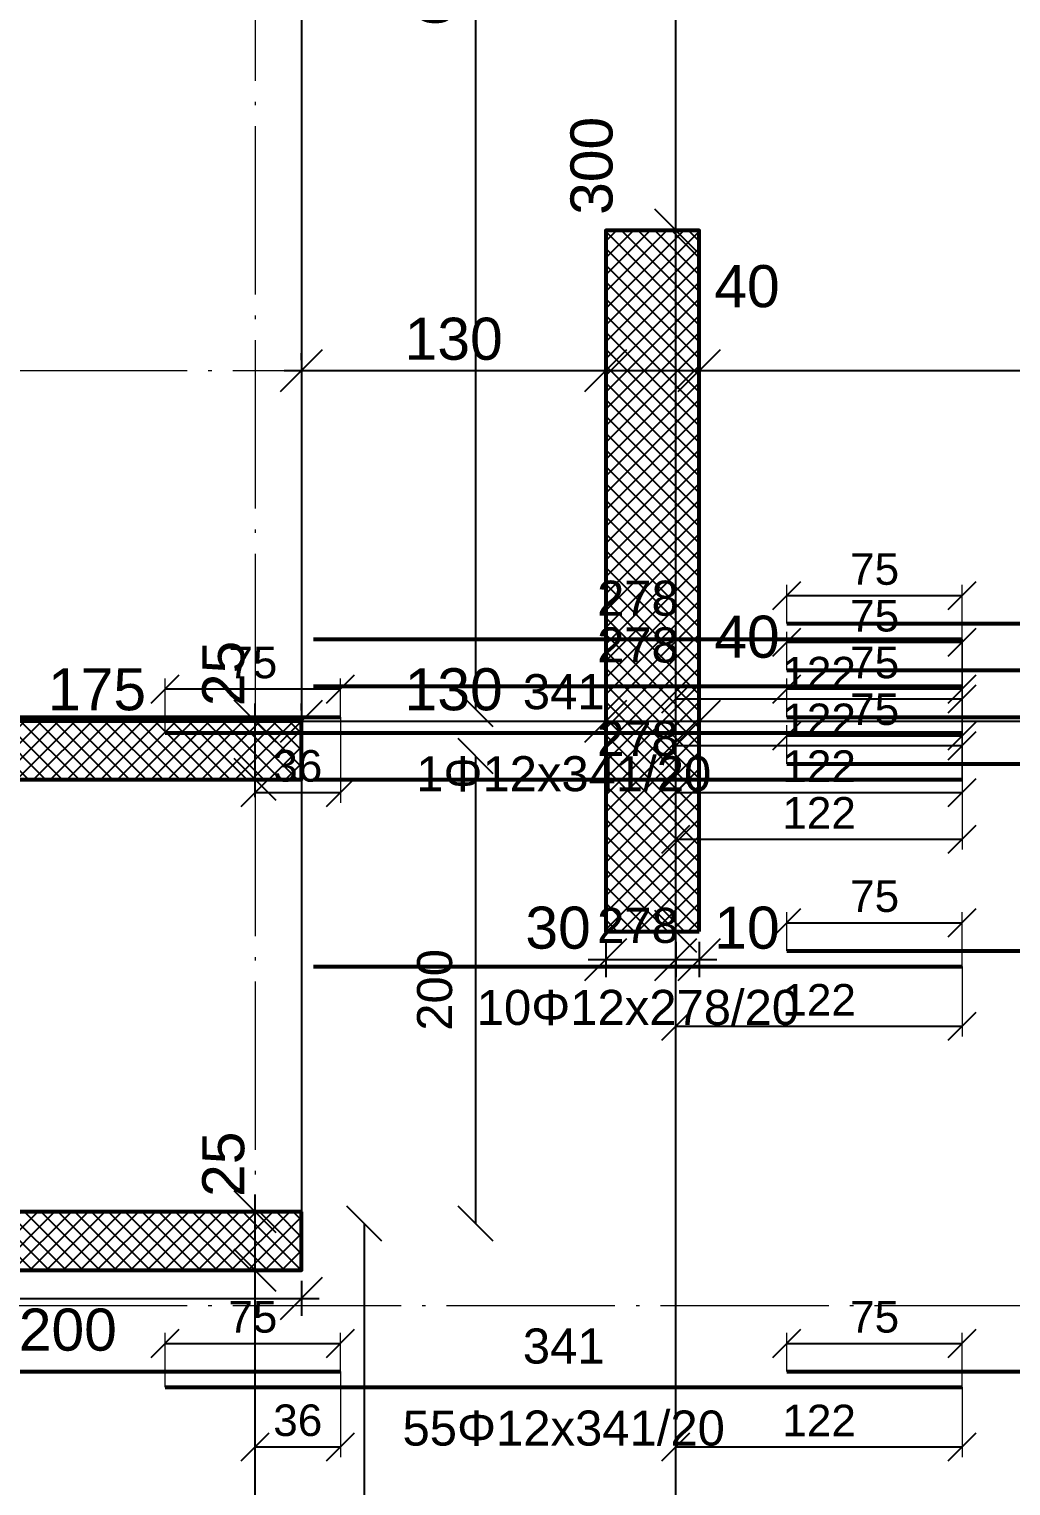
# Model space of a CAD drawing. Header units: millimetres. Extents: x -404 to 6018, y -5139 to 7890.
# Drawn here: x 728 to 1148, y 1003 to 1626 of the extents above; entities that cross this region are included whole.
import ezdxf
from ezdxf.enums import TextEntityAlignment as Align

# ---------------------------------------------------------------- set-up
doc = ezdxf.new("R2010")
doc.units = ezdxf.units.MM
doc.linetypes.add('ZWCAD_ISO04W100', pattern=[30.5, 24, -3, 0.5, -3])
doc.layers.add('AXIS LINES', color=255, linetype='ZWCAD_ISO04W100', lineweight=13)
doc.layers.add('WALL', color=10, linetype='Continuous', lineweight=53)
for name, color, linetype in [('FW_DIM', 7, 'Continuous'), ('FW_WALL_HATCH', 8, 'Continuous'), ('OPENING', 7, 'Continuous'), ('REB_BOT_MESH_X', 5, 'Continuous'), ('REB_BOT_MESH_X_AXDIM', 5, 'Continuous'), ('REB_BOT_MESH_X_LAP', 5, 'Continuous'), ('REB_BOT_MESH_X_RANGE', 5, 'Continuous'), ('REB_BOT_MESH_X_TEXT', 5, 'Continuous')]:
    doc.layers.add(name, color=color, linetype=linetype)
doc.styles.add('REBAR_TXT', font='arial.ttf')
doc.styles.get("Standard").update_dxf_attribs({"font": 'arial.ttf'})
doc.dimstyles.new('FW_DIM', dxfattribs={"dimtxt": 18, "dimasz": 9, "dimexe": 7.5, "dimexo": 4.5, "dimgap": 4.5, "dimtad": 1, "dimdec": 0, "dimtxsty": 'Standard', "dimtsz": 9, "dimcen": 2.5, "dimdle": 7.5, "dimclrd": 256, "dimclre": 256, "dimclrt": 7, "dimazin": 3, "dimtfac": 1, "dimtmove": 2, "dimatfit": 3})
doc.dimstyles.new('REBAR LAP', dxfattribs={"dimtxt": 13.5, "dimasz": 2.5, "dimexe": 4.5, "dimexo": 0, "dimgap": 4.5, "dimtad": 1, "dimdec": 0, "dimtxsty": 'Standard', "dimtsz": 6, "dimcen": 2.5, "dimclrd": 6, "dimclre": 6, "dimclrt": 7, "dimazin": 3, "dimtfac": 1, "dimtmove": 2, "dimatfit": 3, "dimlwd": 25, "dimlwe": 18})
doc.dimstyles.new('REBAR M-200', dxfattribs={"dimtxt": 15, "dimasz": 15, "dimexe": 25, "dimexo": 12.5, "dimgap": 10, "dimtad": 1, "dimdec": 0, "dimtxsty": 'Standard', "dimblk": 'NONE', "dimcen": 50, "dimse1": 1, "dimse2": 1, "dimclrd": 6, "dimclre": 6, "dimclrt": 7, "dimazin": 3, "dimtfac": 1, "dimtmove": 2, "dimatfit": 3, "dimldrblk": 'NONE', "dimlwd": 53})
doc.dimstyles.new('REBAR RANGE', dxfattribs={"dimtxt": 15, "dimasz": 2.5, "dimexe": 0, "dimexo": 0, "dimgap": 10, "dimtad": 1, "dimdec": 0, "dimtxsty": 'Standard', "dimtsz": 7.5, "dimcen": 2.5, "dimse1": 1, "dimse2": 1, "dimclrd": 6, "dimclre": 6, "dimclrt": 7, "dimazin": 3, "dimtfac": 1, "dimtmove": 2, "dimatfit": 3, "dimlwd": 25})

# ---------------------------------------------------------------- blocks, each defined once
blk = doc.blocks.new('*D259')
at = {"color": 6, "lineweight": 53}
blk.add_line((395.5, 1051.75), (861.5, 1051.75), dxfattribs=at)
at = {"layer": 'Defpoints'}
for p in [(395.5, 1051.75), (395.5, 1051.75), (861.5, 1051.75)]:
    blk.add_point(p, dxfattribs=at)
at = {"layer": 'REB_BOT_MESH_X', "color": 7, "insert": (628.5, 1069.25), "char_height": 15, "attachment_point": 5}
blk.add_mtext('466', dxfattribs=at)
blk = doc.blocks.new('_NONE')
blk = doc.blocks.new('*D260')
at = {"color": 6, "lineweight": 53}
blk.add_line((786.5, 1045), (1127.5, 1045), dxfattribs=at)
at = {"layer": 'Defpoints'}
for p in [(786.5, 1045), (786.5, 1045), (1127.5, 1045)]:
    blk.add_point(p, dxfattribs=at)
at = {"layer": 'REB_BOT_MESH_X', "color": 7, "insert": (957, 1062.5), "char_height": 15, "attachment_point": 5}
blk.add_mtext('341', dxfattribs=at)
blk = doc.blocks.new('*D261')
at = {"color": 6, "lineweight": 53}
blk.add_line((1052.5, 1051.75), (1638.5, 1051.75), dxfattribs=at)
at = {"layer": 'Defpoints'}
for p in [(1052.5, 1051.75), (1052.5, 1051.75), (1638.5, 1051.75)]:
    blk.add_point(p, dxfattribs=at)
at = {"layer": 'REB_BOT_MESH_X', "color": 7, "insert": (1345.5, 1069.25), "char_height": 15, "attachment_point": 5}
blk.add_mtext('586', dxfattribs=at)
blk = doc.blocks.new('_Oblique')
at = {"color": 0, "linetype": 'ByBlock', "lineweight": -2}
blk.add_line((-0.5, -0.5), (0.5, 0.5), dxfattribs=at)
blk = doc.blocks.new('*D265')
at = {"color": 6, "lineweight": 18}
for p, q in [((786.5, 1045), (786.5, 1068.25)), ((861.5, 1051.75), (861.5, 1068.25))]:
    blk.add_line(p, q, dxfattribs=at)
at = {"color": 6, "lineweight": 25}
blk.add_line((786.5, 1063.75), (861.5, 1063.75), dxfattribs=at)
at = {"layer": 'Defpoints'}
for p in [(786.5, 1063.75), (861.5, 1051.75), (786.5, 1045)]:
    blk.add_point(p, dxfattribs=at)
at = {"layer": 'REB_BOT_MESH_X_LAP', "color": 6, "xscale": 12, "yscale": 12}
for p in [(786.5, 1063.75), (861.5, 1063.75)]:
    blk.add_blockref('_OBLIQUE', p, dxfattribs=at)
at = {"layer": 'REB_BOT_MESH_X_LAP', "color": 7, "insert": (824, 1075), "char_height": 13.5, "attachment_point": 5}
blk.add_mtext('75', dxfattribs=at)
blk = doc.blocks.new('*D266')
at = {"color": 6, "lineweight": 18}
for p, q in [((825, 1051.75), (825, 1015)), ((861.5, 1051.75), (861.5, 1015))]:
    blk.add_line(p, q, dxfattribs=at)
at = {"color": 6, "lineweight": 25}
blk.add_line((825, 1019.5), (861.5, 1019.5), dxfattribs=at)
at = {"layer": 'Defpoints'}
for p in [(825, 1051.75), (861.5, 1051.75), (825, 1019.5)]:
    blk.add_point(p, dxfattribs=at)
at = {"layer": 'REB_BOT_MESH_X_AXDIM', "color": 6, "xscale": 12, "yscale": 12}
for p in [(825, 1019.5), (861.5, 1019.5)]:
    blk.add_blockref('_OBLIQUE', p, dxfattribs=at)
at = {"layer": 'REB_BOT_MESH_X_AXDIM', "color": 7, "insert": (843.25, 1030.75), "char_height": 13.5, "attachment_point": 5}
blk.add_mtext('36', dxfattribs=at)
blk = doc.blocks.new('*D267')
at = {"color": 6, "lineweight": 18}
for p, q in [((1052.5, 1051.75), (1052.5, 1068.25)), ((1127.5, 1045), (1127.5, 1068.25))]:
    blk.add_line(p, q, dxfattribs=at)
at = {"color": 6, "lineweight": 25}
blk.add_line((1052.5, 1063.75), (1127.5, 1063.75), dxfattribs=at)
at = {"layer": 'Defpoints'}
for p in [(1052.5, 1063.75), (1052.5, 1051.75), (1127.5, 1045)]:
    blk.add_point(p, dxfattribs=at)
at = {"layer": 'REB_BOT_MESH_X_LAP', "color": 6, "xscale": 12, "yscale": 12}
for p in [(1052.5, 1063.75), (1127.5, 1063.75)]:
    blk.add_blockref('_OBLIQUE', p, dxfattribs=at)
at = {"layer": 'REB_BOT_MESH_X_LAP', "color": 7, "insert": (1090, 1075), "char_height": 13.5, "attachment_point": 5}
blk.add_mtext('75', dxfattribs=at)
blk = doc.blocks.new('*D268')
at = {"color": 6, "lineweight": 18}
for p, q in [((1005, 1045), (1005, 1015)), ((1127.5, 1045), (1127.5, 1015))]:
    blk.add_line(p, q, dxfattribs=at)
at = {"color": 6, "lineweight": 25}
blk.add_line((1005, 1019.5), (1127.5, 1019.5), dxfattribs=at)
at = {"layer": 'Defpoints'}
for p in [(1005, 1045), (1127.5, 1045), (1005, 1019.5)]:
    blk.add_point(p, dxfattribs=at)
at = {"layer": 'REB_BOT_MESH_X_AXDIM', "color": 6, "xscale": 12, "yscale": 12}
for p in [(1005, 1019.5), (1127.5, 1019.5)]:
    blk.add_blockref('_OBLIQUE', p, dxfattribs=at)
at = {"layer": 'REB_BOT_MESH_X_AXDIM', "color": 7, "insert": (1066.25, 1030.75), "char_height": 13.5, "attachment_point": 5}
blk.add_mtext('122', dxfattribs=at)
blk = doc.blocks.new('*D366')
at = {"color": 6, "lineweight": 53}
blk.add_line((850, 1225), (1127.5, 1225), dxfattribs=at)
at = {"layer": 'Defpoints'}
for p in [(850, 1225), (850, 1225), (1127.5, 1225)]:
    blk.add_point(p, dxfattribs=at)
at = {"layer": 'REB_BOT_MESH_X', "color": 7, "insert": (988.75, 1242.5), "char_height": 15, "attachment_point": 5}
blk.add_mtext('278', dxfattribs=at)
blk = doc.blocks.new('*D367')
at = {"color": 6, "lineweight": 53}
blk.add_line((1052.5, 1231.75), (1638.5, 1231.75), dxfattribs=at)
at = {"layer": 'Defpoints'}
for p in [(1052.5, 1231.75), (1052.5, 1231.75), (1638.5, 1231.75)]:
    blk.add_point(p, dxfattribs=at)
at = {"layer": 'REB_BOT_MESH_X', "color": 7, "insert": (1345.5, 1249.25), "char_height": 15, "attachment_point": 5}
blk.add_mtext('586', dxfattribs=at)
blk = doc.blocks.new('*D369')
at = {"color": 6, "lineweight": 18}
for p, q in [((1052.5, 1231.75), (1052.5, 1248.25)), ((1127.5, 1225), (1127.5, 1248.25))]:
    blk.add_line(p, q, dxfattribs=at)
at = {"color": 6, "lineweight": 25}
blk.add_line((1052.5, 1243.75), (1127.5, 1243.75), dxfattribs=at)
at = {"layer": 'Defpoints'}
for p in [(1052.5, 1243.75), (1052.5, 1231.75), (1127.5, 1225)]:
    blk.add_point(p, dxfattribs=at)
at = {"layer": 'REB_BOT_MESH_X_LAP', "color": 6, "xscale": 12, "yscale": 12}
for p in [(1052.5, 1243.75), (1127.5, 1243.75)]:
    blk.add_blockref('_OBLIQUE', p, dxfattribs=at)
at = {"layer": 'REB_BOT_MESH_X_LAP', "color": 7, "insert": (1090, 1255), "char_height": 13.5, "attachment_point": 5}
blk.add_mtext('75', dxfattribs=at)
blk = doc.blocks.new('*D370')
at = {"color": 6, "lineweight": 18}
for p, q in [((1005, 1225), (1005, 1195)), ((1127.5, 1225), (1127.5, 1195))]:
    blk.add_line(p, q, dxfattribs=at)
at = {"color": 6, "lineweight": 25}
blk.add_line((1005, 1199.5), (1127.5, 1199.5), dxfattribs=at)
at = {"layer": 'Defpoints'}
for p in [(1005, 1225), (1127.5, 1225), (1005, 1199.5)]:
    blk.add_point(p, dxfattribs=at)
at = {"layer": 'REB_BOT_MESH_X_AXDIM', "color": 6, "xscale": 12, "yscale": 12}
for p in [(1005, 1199.5), (1127.5, 1199.5)]:
    blk.add_blockref('_OBLIQUE', p, dxfattribs=at)
at = {"layer": 'REB_BOT_MESH_X_AXDIM', "color": 7, "insert": (1066.25, 1210.75), "char_height": 13.5, "attachment_point": 5}
blk.add_mtext('122', dxfattribs=at)
blk = doc.blocks.new('*D386')
at = {"color": 6, "lineweight": 53}
blk.add_line((850, 1305), (1127.5, 1305), dxfattribs=at)
at = {"layer": 'Defpoints'}
for p in [(850, 1305), (850, 1305), (1127.5, 1305)]:
    blk.add_point(p, dxfattribs=at)
at = {"layer": 'REB_BOT_MESH_X', "color": 7, "insert": (988.75, 1322.5), "char_height": 15, "attachment_point": 5}
blk.add_mtext('278', dxfattribs=at)
blk = doc.blocks.new('*D387')
at = {"color": 6, "lineweight": 53}
blk.add_line((1052.5, 1311.75), (1638.5, 1311.75), dxfattribs=at)
at = {"layer": 'Defpoints'}
for p in [(1052.5, 1311.75), (1052.5, 1311.75), (1638.5, 1311.75)]:
    blk.add_point(p, dxfattribs=at)
at = {"layer": 'REB_BOT_MESH_X', "color": 7, "insert": (1345.5, 1329.25), "char_height": 15, "attachment_point": 5}
blk.add_mtext('586', dxfattribs=at)
blk = doc.blocks.new('*D389')
at = {"color": 6, "lineweight": 18}
for p, q in [((1052.5, 1311.75), (1052.5, 1328.25)), ((1127.5, 1305), (1127.5, 1328.25))]:
    blk.add_line(p, q, dxfattribs=at)
at = {"color": 6, "lineweight": 25}
blk.add_line((1052.5, 1323.75), (1127.5, 1323.75), dxfattribs=at)
at = {"layer": 'Defpoints'}
for p in [(1052.5, 1323.75), (1052.5, 1311.75), (1127.5, 1305)]:
    blk.add_point(p, dxfattribs=at)
at = {"layer": 'REB_BOT_MESH_X_LAP', "color": 6, "xscale": 12, "yscale": 12}
for p in [(1052.5, 1323.75), (1127.5, 1323.75)]:
    blk.add_blockref('_OBLIQUE', p, dxfattribs=at)
at = {"layer": 'REB_BOT_MESH_X_LAP', "color": 7, "insert": (1090, 1335), "char_height": 13.5, "attachment_point": 5}
blk.add_mtext('75', dxfattribs=at)
blk = doc.blocks.new('*D390')
at = {"color": 6, "lineweight": 18}
for p, q in [((1005, 1305), (1005, 1275)), ((1127.5, 1305), (1127.5, 1275))]:
    blk.add_line(p, q, dxfattribs=at)
at = {"color": 6, "lineweight": 25}
blk.add_line((1005, 1279.5), (1127.5, 1279.5), dxfattribs=at)
at = {"layer": 'Defpoints'}
for p in [(1005, 1305), (1127.5, 1305), (1005, 1279.5)]:
    blk.add_point(p, dxfattribs=at)
at = {"layer": 'REB_BOT_MESH_X_AXDIM', "color": 6, "xscale": 12, "yscale": 12}
for p in [(1005, 1279.5), (1127.5, 1279.5)]:
    blk.add_blockref('_OBLIQUE', p, dxfattribs=at)
at = {"layer": 'REB_BOT_MESH_X_AXDIM', "color": 7, "insert": (1066.25, 1290.75), "char_height": 13.5, "attachment_point": 5}
blk.add_mtext('122', dxfattribs=at)
blk = doc.blocks.new('*D442')
at = {"color": 6, "lineweight": 53}
blk.add_line((395.5, 1331.75), (861.5, 1331.75), dxfattribs=at)
at = {"layer": 'Defpoints'}
for p in [(395.5, 1331.75), (395.5, 1331.75), (861.5, 1331.75)]:
    blk.add_point(p, dxfattribs=at)
at = {"layer": 'REB_BOT_MESH_X', "color": 7, "insert": (628.5, 1349.25), "char_height": 15, "attachment_point": 5}
blk.add_mtext('466', dxfattribs=at)
blk = doc.blocks.new('*D443')
at = {"color": 6, "lineweight": 53}
blk.add_line((786.5, 1325), (1127.5, 1325), dxfattribs=at)
at = {"layer": 'Defpoints'}
for p in [(786.5, 1325), (786.5, 1325), (1127.5, 1325)]:
    blk.add_point(p, dxfattribs=at)
at = {"layer": 'REB_BOT_MESH_X', "color": 7, "insert": (957, 1342.5), "char_height": 15, "attachment_point": 5}
blk.add_mtext('341', dxfattribs=at)
blk = doc.blocks.new('*D444')
at = {"color": 6, "lineweight": 53}
blk.add_line((1052.5, 1331.75), (1638.5, 1331.75), dxfattribs=at)
at = {"layer": 'Defpoints'}
for p in [(1052.5, 1331.75), (1052.5, 1331.75), (1638.5, 1331.75)]:
    blk.add_point(p, dxfattribs=at)
at = {"layer": 'REB_BOT_MESH_X', "color": 7, "insert": (1345.5, 1349.25), "char_height": 15, "attachment_point": 5}
blk.add_mtext('586', dxfattribs=at)
blk = doc.blocks.new('*D448')
at = {"color": 6, "lineweight": 18}
for p, q in [((786.5, 1325), (786.5, 1348.25)), ((861.5, 1331.75), (861.5, 1348.25))]:
    blk.add_line(p, q, dxfattribs=at)
at = {"color": 6, "lineweight": 25}
blk.add_line((786.5, 1343.75), (861.5, 1343.75), dxfattribs=at)
at = {"layer": 'Defpoints'}
for p in [(786.5, 1343.75), (861.5, 1331.75), (786.5, 1325)]:
    blk.add_point(p, dxfattribs=at)
at = {"layer": 'REB_BOT_MESH_X_LAP', "color": 6, "xscale": 12, "yscale": 12}
for p in [(786.5, 1343.75), (861.5, 1343.75)]:
    blk.add_blockref('_OBLIQUE', p, dxfattribs=at)
at = {"layer": 'REB_BOT_MESH_X_LAP', "color": 7, "insert": (824, 1355), "char_height": 13.5, "attachment_point": 5}
blk.add_mtext('75', dxfattribs=at)
blk = doc.blocks.new('*D449')
at = {"color": 6, "lineweight": 18}
for p, q in [((825, 1331.75), (825, 1295)), ((861.5, 1331.75), (861.5, 1295))]:
    blk.add_line(p, q, dxfattribs=at)
at = {"color": 6, "lineweight": 25}
blk.add_line((825, 1299.5), (861.5, 1299.5), dxfattribs=at)
at = {"layer": 'Defpoints'}
for p in [(825, 1331.75), (861.5, 1331.75), (825, 1299.5)]:
    blk.add_point(p, dxfattribs=at)
at = {"layer": 'REB_BOT_MESH_X_AXDIM', "color": 6, "xscale": 12, "yscale": 12}
for p in [(825, 1299.5), (861.5, 1299.5)]:
    blk.add_blockref('_OBLIQUE', p, dxfattribs=at)
at = {"layer": 'REB_BOT_MESH_X_AXDIM', "color": 7, "insert": (843.25, 1310.75), "char_height": 13.5, "attachment_point": 5}
blk.add_mtext('36', dxfattribs=at)
blk = doc.blocks.new('*D450')
at = {"color": 6, "lineweight": 18}
for p, q in [((1052.5, 1331.75), (1052.5, 1348.25)), ((1127.5, 1325), (1127.5, 1348.25))]:
    blk.add_line(p, q, dxfattribs=at)
at = {"color": 6, "lineweight": 25}
blk.add_line((1052.5, 1343.75), (1127.5, 1343.75), dxfattribs=at)
at = {"layer": 'Defpoints'}
for p in [(1052.5, 1343.75), (1052.5, 1331.75), (1127.5, 1325)]:
    blk.add_point(p, dxfattribs=at)
at = {"layer": 'REB_BOT_MESH_X_LAP', "color": 6, "xscale": 12, "yscale": 12}
for p in [(1052.5, 1343.75), (1127.5, 1343.75)]:
    blk.add_blockref('_OBLIQUE', p, dxfattribs=at)
at = {"layer": 'REB_BOT_MESH_X_LAP', "color": 7, "insert": (1090, 1355), "char_height": 13.5, "attachment_point": 5}
blk.add_mtext('75', dxfattribs=at)
blk = doc.blocks.new('*D451')
at = {"color": 6, "lineweight": 18}
for p, q in [((1005, 1325), (1005, 1295)), ((1127.5, 1325), (1127.5, 1295))]:
    blk.add_line(p, q, dxfattribs=at)
at = {"color": 6, "lineweight": 25}
blk.add_line((1005, 1299.5), (1127.5, 1299.5), dxfattribs=at)
at = {"layer": 'Defpoints'}
for p in [(1005, 1325), (1127.5, 1325), (1005, 1299.5)]:
    blk.add_point(p, dxfattribs=at)
at = {"layer": 'REB_BOT_MESH_X_AXDIM', "color": 6, "xscale": 12, "yscale": 12}
for p in [(1005, 1299.5), (1127.5, 1299.5)]:
    blk.add_blockref('_OBLIQUE', p, dxfattribs=at)
at = {"layer": 'REB_BOT_MESH_X_AXDIM', "color": 7, "insert": (1066.25, 1310.75), "char_height": 13.5, "attachment_point": 5}
blk.add_mtext('122', dxfattribs=at)
blk = doc.blocks.new('*D454')
at = {"color": 6, "lineweight": 53}
blk.add_line((850, 1345), (1127.5, 1345), dxfattribs=at)
at = {"layer": 'Defpoints'}
for p in [(850, 1345), (850, 1345), (1127.5, 1345)]:
    blk.add_point(p, dxfattribs=at)
at = {"layer": 'REB_BOT_MESH_X', "color": 7, "insert": (988.75, 1362.5), "char_height": 15, "attachment_point": 5}
blk.add_mtext('278', dxfattribs=at)
blk = doc.blocks.new('*D455')
at = {"color": 6, "lineweight": 53}
blk.add_line((1052.5, 1351.75), (1638.5, 1351.75), dxfattribs=at)
at = {"layer": 'Defpoints'}
for p in [(1052.5, 1351.75), (1052.5, 1351.75), (1638.5, 1351.75)]:
    blk.add_point(p, dxfattribs=at)
at = {"layer": 'REB_BOT_MESH_X', "color": 7, "insert": (1345.5, 1369.25), "char_height": 15, "attachment_point": 5}
blk.add_mtext('586', dxfattribs=at)
blk = doc.blocks.new('*D457')
at = {"color": 6, "lineweight": 18}
for p, q in [((1052.5, 1351.75), (1052.5, 1368.25)), ((1127.5, 1345), (1127.5, 1368.25))]:
    blk.add_line(p, q, dxfattribs=at)
at = {"color": 6, "lineweight": 25}
blk.add_line((1052.5, 1363.75), (1127.5, 1363.75), dxfattribs=at)
at = {"layer": 'Defpoints'}
for p in [(1052.5, 1363.75), (1052.5, 1351.75), (1127.5, 1345)]:
    blk.add_point(p, dxfattribs=at)
at = {"layer": 'REB_BOT_MESH_X_LAP', "color": 6, "xscale": 12, "yscale": 12}
for p in [(1052.5, 1363.75), (1127.5, 1363.75)]:
    blk.add_blockref('_OBLIQUE', p, dxfattribs=at)
at = {"layer": 'REB_BOT_MESH_X_LAP', "color": 7, "insert": (1090, 1375), "char_height": 13.5, "attachment_point": 5}
blk.add_mtext('75', dxfattribs=at)
blk = doc.blocks.new('*D458')
at = {"color": 6, "lineweight": 18}
for p, q in [((1005, 1345), (1005, 1315)), ((1127.5, 1345), (1127.5, 1315))]:
    blk.add_line(p, q, dxfattribs=at)
at = {"color": 6, "lineweight": 25}
blk.add_line((1005, 1319.5), (1127.5, 1319.5), dxfattribs=at)
at = {"layer": 'Defpoints'}
for p in [(1005, 1345), (1127.5, 1345), (1005, 1319.5)]:
    blk.add_point(p, dxfattribs=at)
at = {"layer": 'REB_BOT_MESH_X_AXDIM', "color": 6, "xscale": 12, "yscale": 12}
for p in [(1005, 1319.5), (1127.5, 1319.5)]:
    blk.add_blockref('_OBLIQUE', p, dxfattribs=at)
at = {"layer": 'REB_BOT_MESH_X_AXDIM', "color": 7, "insert": (1066.25, 1330.75), "char_height": 13.5, "attachment_point": 5}
blk.add_mtext('122', dxfattribs=at)
blk = doc.blocks.new('*D461')
at = {"color": 6, "lineweight": 53}
blk.add_line((850, 1365), (1127.5, 1365), dxfattribs=at)
at = {"layer": 'Defpoints'}
for p in [(850, 1365), (850, 1365), (1127.5, 1365)]:
    blk.add_point(p, dxfattribs=at)
at = {"layer": 'REB_BOT_MESH_X', "color": 7, "insert": (988.75, 1382.5), "char_height": 15, "attachment_point": 5}
blk.add_mtext('278', dxfattribs=at)
blk = doc.blocks.new('*D462')
at = {"color": 6, "lineweight": 53}
blk.add_line((1052.5, 1371.75), (1605, 1371.75), dxfattribs=at)
at = {"layer": 'Defpoints'}
for p in [(1052.5, 1371.75), (1052.5, 1371.75), (1605, 1371.75)]:
    blk.add_point(p, dxfattribs=at)
at = {"layer": 'REB_BOT_MESH_X', "color": 7, "insert": (1328.75, 1389.25), "char_height": 15, "attachment_point": 5}
blk.add_mtext('552', dxfattribs=at)
blk = doc.blocks.new('*D463')
at = {"color": 6, "lineweight": 18}
for p, q in [((1052.5, 1371.75), (1052.5, 1388.25)), ((1127.5, 1365), (1127.5, 1388.25))]:
    blk.add_line(p, q, dxfattribs=at)
at = {"color": 6, "lineweight": 25}
blk.add_line((1052.5, 1383.75), (1127.5, 1383.75), dxfattribs=at)
at = {"layer": 'Defpoints'}
for p in [(1052.5, 1383.75), (1052.5, 1371.75), (1127.5, 1365)]:
    blk.add_point(p, dxfattribs=at)
at = {"layer": 'REB_BOT_MESH_X_LAP', "color": 6, "xscale": 12, "yscale": 12}
for p in [(1052.5, 1383.75), (1127.5, 1383.75)]:
    blk.add_blockref('_OBLIQUE', p, dxfattribs=at)
at = {"layer": 'REB_BOT_MESH_X_LAP', "color": 7, "insert": (1090, 1395), "char_height": 13.5, "attachment_point": 5}
blk.add_mtext('75', dxfattribs=at)
blk = doc.blocks.new('*D464')
at = {"color": 6, "lineweight": 18}
for p, q in [((1005, 1365), (1005, 1335)), ((1127.5, 1365), (1127.5, 1335))]:
    blk.add_line(p, q, dxfattribs=at)
at = {"color": 6, "lineweight": 25}
blk.add_line((1005, 1339.5), (1127.5, 1339.5), dxfattribs=at)
at = {"layer": 'Defpoints'}
for p in [(1005, 1365), (1127.5, 1365), (1005, 1339.5)]:
    blk.add_point(p, dxfattribs=at)
at = {"layer": 'REB_BOT_MESH_X_AXDIM', "color": 6, "xscale": 12, "yscale": 12}
for p in [(1005, 1339.5), (1127.5, 1339.5)]:
    blk.add_blockref('_OBLIQUE', p, dxfattribs=at)
at = {"layer": 'REB_BOT_MESH_X_AXDIM', "color": 7, "insert": (1066.25, 1350.75), "char_height": 13.5, "attachment_point": 5}
blk.add_mtext('122', dxfattribs=at)
blk = doc.blocks.new('*D467')
at = {"color": 6, "lineweight": 25}
blk.add_line((871.75, 15), (871.75, 1115), dxfattribs=at)
at = {"layer": 'Defpoints'}
for p in [(871.75, 1115), (871.75, 15), (871.75, 15)]:
    blk.add_point(p, dxfattribs=at)
at = {"layer": 'REB_BOT_MESH_X_RANGE', "color": 6, "xscale": 15, "yscale": 15, "rotation": 90}
for p in [(871.75, 1115), (871.75, 15)]:
    blk.add_blockref('_OBLIQUE', p, dxfattribs=at)
at = {"layer": 'REB_BOT_MESH_X_RANGE', "color": 7, "insert": (854.25, 565), "char_height": 15, "attachment_point": 5, "rotation": 90}
blk.add_mtext('1100', dxfattribs=at)
blk = doc.blocks.new('*D473')
at = {"color": 6, "lineweight": 25}
blk.add_line((919.375, 1335), (919.375, 1955), dxfattribs=at)
at = {"layer": 'Defpoints'}
for p in [(919.375, 1955), (919.375, 1335), (919.375, 1335)]:
    blk.add_point(p, dxfattribs=at)
at = {"layer": 'REB_BOT_MESH_X_RANGE', "color": 6, "xscale": 15, "yscale": 15, "rotation": 90}
for p in [(919.375, 1955), (919.375, 1335)]:
    blk.add_blockref('_OBLIQUE', p, dxfattribs=at)
at = {"layer": 'REB_BOT_MESH_X_RANGE', "color": 7, "insert": (901.875, 1645), "char_height": 15, "attachment_point": 5, "rotation": 90}
blk.add_mtext('620', dxfattribs=at)
blk = doc.blocks.new('*D483')
at = {"color": 6, "lineweight": 25}
blk.add_line((919.375, 1115), (919.375, 1315), dxfattribs=at)
at = {"layer": 'Defpoints'}
for p in [(919.375, 1315), (919.375, 1115), (919.375, 1115)]:
    blk.add_point(p, dxfattribs=at)
at = {"layer": 'REB_BOT_MESH_X_RANGE', "color": 6, "xscale": 15, "yscale": 15, "rotation": 90}
for p in [(919.375, 1315), (919.375, 1115)]:
    blk.add_blockref('_OBLIQUE', p, dxfattribs=at)
at = {"layer": 'REB_BOT_MESH_X_RANGE', "color": 7, "insert": (901.875, 1215), "char_height": 15, "attachment_point": 5, "rotation": 90}
blk.add_mtext('200', dxfattribs=at)
blk = doc.blocks.new('*D506')
for p, q in [((644.90001, 1090.5), (644.90001, 1075.5)), ((844.90001, 1090.5), (844.90001, 1075.5)), ((637.40001, 1083), (852.40001, 1083))]:
    blk.add_line(p, q)
at = {"layer": 'Defpoints'}
for p in [(644.90001, 1095), (844.90001, 1095), (644.90001, 1083)]:
    blk.add_point(p, dxfattribs=at)
at = {"layer": 'FW_DIM', "xscale": 18, "yscale": 18}
for p in [(644.90001, 1083), (844.90001, 1083)]:
    blk.add_blockref('_OBLIQUE', p, dxfattribs=at)
at = {"layer": 'FW_DIM', "color": 7, "insert": (744.90001, 1069.5), "char_height": 18, "attachment_point": 5}
blk.add_mtext('200', dxfattribs=at)
blk = doc.blocks.new('*D527')
for p, q in [((975, 1235.5), (975, 1220.5)), ((1005, 1235.5), (1005, 1220.5)), ((967.5, 1228), (1012.5, 1228))]:
    blk.add_line(p, q)
at = {"layer": 'Defpoints'}
for p in [(975, 1240), (1005, 1240), (975, 1228)]:
    blk.add_point(p, dxfattribs=at)
at = {"layer": 'FW_DIM', "xscale": 18, "yscale": 18}
for p in [(975, 1228), (1005, 1228)]:
    blk.add_blockref('_OBLIQUE', p, dxfattribs=at)
at = {"layer": 'FW_DIM', "color": 7, "insert": (954.6, 1241.5), "char_height": 18, "attachment_point": 5}
blk.add_mtext('30', dxfattribs=at)
blk = doc.blocks.new('*D528')
for p, q in [((1005, 1235.5), (1005, 1220.5)), ((1015, 1235.5), (1015, 1220.5)), ((997.5, 1228), (1022.5, 1228))]:
    blk.add_line(p, q)
at = {"layer": 'Defpoints'}
for p in [(1005, 1240), (1015, 1240), (1005, 1228)]:
    blk.add_point(p, dxfattribs=at)
at = {"layer": 'FW_DIM', "xscale": 18, "yscale": 18}
for p in [(1005, 1228), (1015, 1228)]:
    blk.add_blockref('_OBLIQUE', p, dxfattribs=at)
at = {"layer": 'FW_DIM', "color": 7, "insert": (1035.4, 1241.5), "char_height": 18, "attachment_point": 5}
blk.add_mtext('10', dxfattribs=at)
blk = doc.blocks.new('*D592')
for p, q in [((669.90001, 1334.5), (669.90001, 1337.5)), ((844.90001, 1334.5), (844.90001, 1337.5)), ((662.40001, 1330), (852.40001, 1330))]:
    blk.add_line(p, q)
at = {"layer": 'Defpoints'}
for p in [(669.90001, 1330), (669.90001, 1330), (844.90001, 1330)]:
    blk.add_point(p, dxfattribs=at)
at = {"layer": 'FW_DIM', "xscale": 18, "yscale": 18}
for p in [(669.90001, 1330), (844.90001, 1330)]:
    blk.add_blockref('_OBLIQUE', p, dxfattribs=at)
at = {"layer": 'FW_DIM', "color": 7, "insert": (757.40001, 1343.5), "char_height": 18, "attachment_point": 5}
blk.add_mtext('175', dxfattribs=at)
blk = doc.blocks.new('*D593')
for p, q in [((844.90001, 1334.5), (844.90001, 1337.5)), ((975, 1334.5), (975, 1337.5)), ((837.40001, 1330), (982.5, 1330))]:
    blk.add_line(p, q)
at = {"layer": 'Defpoints'}
for p in [(844.90001, 1330), (844.90001, 1330), (975, 1330)]:
    blk.add_point(p, dxfattribs=at)
at = {"layer": 'FW_DIM', "xscale": 18, "yscale": 18}
for p in [(844.90001, 1330), (975, 1330)]:
    blk.add_blockref('_OBLIQUE', p, dxfattribs=at)
at = {"layer": 'FW_DIM', "color": 7, "insert": (909.950005, 1343.5), "char_height": 18, "attachment_point": 5}
blk.add_mtext('130', dxfattribs=at)
blk = doc.blocks.new('*D594')
for p, q in [((975, 1334.5), (975, 1337.5)), ((1015, 1334.5), (1015, 1337.5)), ((967.5, 1330), (1022.5, 1330))]:
    blk.add_line(p, q)
at = {"layer": 'Defpoints'}
for p in [(975, 1330), (975, 1330), (1015, 1330)]:
    blk.add_point(p, dxfattribs=at)
at = {"layer": 'FW_DIM', "xscale": 18, "yscale": 18}
for p in [(975, 1330), (1015, 1330)]:
    blk.add_blockref('_OBLIQUE', p, dxfattribs=at)
at = {"layer": 'FW_DIM', "color": 7, "insert": (1035.4, 1366), "char_height": 18, "attachment_point": 5}
blk.add_mtext('40', dxfattribs=at)
blk = doc.blocks.new('*D595')
for p, q in [((1015, 1334.5), (1015, 1337.5)), ((1430, 1334.5), (1430, 1337.5)), ((1007.5, 1330), (1437.5, 1330))]:
    blk.add_line(p, q)
at = {"layer": 'Defpoints'}
for p in [(1015, 1330), (1015, 1330), (1430, 1330)]:
    blk.add_point(p, dxfattribs=at)
at = {"layer": 'FW_DIM', "xscale": 18, "yscale": 18}
for p in [(1015, 1330), (1430, 1330)]:
    blk.add_blockref('_OBLIQUE', p, dxfattribs=at)
at = {"layer": 'FW_DIM', "color": 7, "insert": (1222.5, 1343.5), "char_height": 18, "attachment_point": 5}
blk.add_mtext('415', dxfattribs=at)
blk = doc.blocks.new('*D601')
for p, q in [((844.90001, 1484.5), (844.90001, 1487.5)), ((975, 1484.5), (975, 1487.5)), ((837.40001, 1480), (982.5, 1480))]:
    blk.add_line(p, q)
at = {"layer": 'Defpoints'}
for p in [(844.90001, 1480), (844.90001, 1480), (975, 1480)]:
    blk.add_point(p, dxfattribs=at)
at = {"layer": 'FW_DIM', "xscale": 18, "yscale": 18}
for p in [(844.90001, 1480), (975, 1480)]:
    blk.add_blockref('_OBLIQUE', p, dxfattribs=at)
at = {"layer": 'FW_DIM', "color": 7, "insert": (909.950005, 1493.5), "char_height": 18, "attachment_point": 5}
blk.add_mtext('130', dxfattribs=at)
blk = doc.blocks.new('*D602')
for p, q in [((975, 1484.5), (975, 1487.5)), ((1015, 1484.5), (1015, 1487.5)), ((967.5, 1480), (1022.5, 1480))]:
    blk.add_line(p, q)
at = {"layer": 'Defpoints'}
for p in [(975, 1480), (975, 1480), (1015, 1480)]:
    blk.add_point(p, dxfattribs=at)
at = {"layer": 'FW_DIM', "xscale": 18, "yscale": 18}
for p in [(975, 1480), (1015, 1480)]:
    blk.add_blockref('_OBLIQUE', p, dxfattribs=at)
at = {"layer": 'FW_DIM', "color": 7, "insert": (1035.4, 1516), "char_height": 18, "attachment_point": 5}
blk.add_mtext('40', dxfattribs=at)
blk = doc.blocks.new('*D603')
for p, q in [((1015, 1484.5), (1015, 1487.5)), ((1779.98, 1484.5), (1779.98, 1487.5)), ((1007.5, 1480), (1787.48, 1480))]:
    blk.add_line(p, q)
at = {"layer": 'Defpoints'}
for p in [(1015, 1480), (1015, 1480), (1779.98, 1480)]:
    blk.add_point(p, dxfattribs=at)
at = {"layer": 'FW_DIM', "xscale": 18, "yscale": 18}
for p in [(1015, 1480), (1779.98, 1480)]:
    blk.add_blockref('_OBLIQUE', p, dxfattribs=at)
at = {"layer": 'FW_DIM', "color": 7, "insert": (1397.49, 1493.5), "char_height": 18, "attachment_point": 5}
blk.add_mtext('765', dxfattribs=at)
blk = doc.blocks.new('*D642')
for p, q in [((825, 497.5), (825, 1102.5)), ((820.5, 1095), (817.5, 1095)), ((820.5, 505), (817.5, 505))]:
    blk.add_line(p, q)
at = {"layer": 'Defpoints'}
for p in [(825, 1095), (825, 505), (825, 505)]:
    blk.add_point(p, dxfattribs=at)
at = {"layer": 'FW_DIM', "xscale": 18, "yscale": 18, "rotation": 90}
for p in [(825, 1095), (825, 505)]:
    blk.add_blockref('_OBLIQUE', p, dxfattribs=at)
at = {"layer": 'FW_DIM', "color": 7, "insert": (811.5, 800), "char_height": 18, "attachment_point": 5, "rotation": 90}
blk.add_mtext('590', dxfattribs=at)
blk = doc.blocks.new('*D643')
for p, q in [((825, 1087.5), (825, 1127.5)), ((820.5, 1120), (817.5, 1120)), ((820.5, 1095), (817.5, 1095))]:
    blk.add_line(p, q)
at = {"layer": 'Defpoints'}
for p in [(825, 1120), (825, 1095), (825, 1095)]:
    blk.add_point(p, dxfattribs=at)
at = {"layer": 'FW_DIM', "xscale": 18, "yscale": 18, "rotation": 90}
for p in [(825, 1120), (825, 1095)]:
    blk.add_blockref('_OBLIQUE', p, dxfattribs=at)
at = {"layer": 'FW_DIM', "color": 7, "insert": (811.5, 1140.4), "char_height": 18, "attachment_point": 5, "rotation": 90}
blk.add_mtext('25', dxfattribs=at)
blk = doc.blocks.new('*D644')
for p, q in [((825, 1297.5), (825, 1337.5)), ((820.5, 1330), (817.5, 1330)), ((820.5, 1305), (817.5, 1305))]:
    blk.add_line(p, q)
at = {"layer": 'Defpoints'}
for p in [(825, 1330), (825, 1305), (825, 1305)]:
    blk.add_point(p, dxfattribs=at)
at = {"layer": 'FW_DIM', "xscale": 18, "yscale": 18, "rotation": 90}
for p in [(825, 1330), (825, 1305)]:
    blk.add_blockref('_OBLIQUE', p, dxfattribs=at)
at = {"layer": 'FW_DIM', "color": 7, "insert": (811.5, 1350.4), "char_height": 18, "attachment_point": 5, "rotation": 90}
blk.add_mtext('25', dxfattribs=at)
blk = doc.blocks.new('*D649')
for p, q in [((1005, 672.5), (1005, 1247.5)), ((1000.5, 1240), (997.5, 1240)), ((1000.5, 680), (997.5, 680))]:
    blk.add_line(p, q)
at = {"layer": 'Defpoints'}
for p in [(1005, 1240), (1005, 680), (1005, 680)]:
    blk.add_point(p, dxfattribs=at)
at = {"layer": 'FW_DIM', "xscale": 18, "yscale": 18, "rotation": 90}
for p in [(1005, 1240), (1005, 680)]:
    blk.add_blockref('_OBLIQUE', p, dxfattribs=at)
at = {"layer": 'FW_DIM', "color": 7, "insert": (991.5, 960), "char_height": 18, "attachment_point": 5, "rotation": 90}
blk.add_mtext('560', dxfattribs=at)
blk = doc.blocks.new('*D650')
for p, q in [((1005, 1232.5), (1005, 1547.5)), ((1000.5, 1540), (997.5, 1540)), ((1000.5, 1240), (997.5, 1240))]:
    blk.add_line(p, q)
at = {"layer": 'Defpoints'}
for p in [(1005, 1540), (1005, 1240), (1005, 1240)]:
    blk.add_point(p, dxfattribs=at)
at = {"layer": 'FW_DIM', "xscale": 18, "yscale": 18, "rotation": 90}
for p in [(1005, 1540), (1005, 1240)]:
    blk.add_blockref('_OBLIQUE', p, dxfattribs=at)
at = {"layer": 'FW_DIM', "color": 7, "insert": (969, 1567.6), "char_height": 18, "attachment_point": 5, "rotation": 90}
blk.add_mtext('300', dxfattribs=at)
blk = doc.blocks.new('*D651')
for p, q in [((1005, 1532.5), (1005, 1927.5)), ((1000.5, 1920), (997.5, 1920)), ((1000.5, 1540), (997.5, 1540))]:
    blk.add_line(p, q)
at = {"layer": 'Defpoints'}
for p in [(1005, 1920), (1005, 1540), (1005, 1540)]:
    blk.add_point(p, dxfattribs=at)
at = {"layer": 'FW_DIM', "xscale": 18, "yscale": 18, "rotation": 90}
for p in [(1005, 1920), (1005, 1540)]:
    blk.add_blockref('_OBLIQUE', p, dxfattribs=at)
at = {"layer": 'FW_DIM', "color": 7, "insert": (991.5, 1730), "char_height": 18, "attachment_point": 5, "rotation": 90}
blk.add_mtext('380', dxfattribs=at)

msp = doc.modelspace()

# ---------------------------------------------------------------- hatches: boundary and pattern name
at = {"layer": 'FW_WALL_HATCH'}
h = msp.add_hatch(dxfattribs=at)
h.set_pattern_fill('ANSI37', scale=1.6)
h.paths.add_polyline_path([(844.9, 1095), (669.9, 1095), (644.9, 1095), (644.9, 1560), (669.9, 1560), (669.9, 1330), (844.9, 1330), (844.9, 1305), (669.9, 1305), (669.9, 1120), (844.9, 1120), (844.9, 1095)])
h = msp.add_hatch(dxfattribs=at)
h.set_pattern_fill('ANSI37', scale=1.6)
h.paths.add_polyline_path([(1015, 1240), (975, 1240), (975, 1540), (1015, 1540), (1015, 1240)])

# ---------------------------------------------------------------- linework, layer by layer
at = {"layer": 'AXIS LINES', "color": 0, "ltscale": 3}
for points in [[(825, 3140.04), (825, -400.07)], [(1005, 3140.04), (1005, -400.07)], [(-282.57, 1480), (2132.41, 1480)], [(-337.57, 1330), (2077.41, 1330)], [(-282.57, 1080), (2132.41, 1080)]]:
    msp.add_lwpolyline(points, dxfattribs=at)
at = {"layer": 'OPENING'}
for points in [[(844.9, 1330), (669.9, 1330), (669.9, 1950), (844.9, 1950)], [(844.9, 1120), (669.9, 1120), (669.9, 1305), (844.9, 1305)]]:
    msp.add_lwpolyline(points, close=True, dxfattribs=at)
at = {"layer": 'WALL', "ltscale": 0.08}
msp.add_lwpolyline([(1015, 1240), (1015, 1540), (975, 1540), (975, 1240), (1015, 1240)], dxfattribs=at)
for points in [[(844.9, 1330), (669.9, 1330), (669.9, 1305), (844.9, 1305)], [(844.9, 1120), (669.9, 1120), (669.9, 1095), (844.9, 1095)]]:
    msp.add_lwpolyline(points, close=True, dxfattribs=at)

# ---------------------------------------------------------------- texts
at = {"layer": 'REB_BOT_MESH_X_TEXT', "color": 7, "style": 'REBAR_TXT'}
for s, p in [('1Φ12x341/20', (957, 1315)), ('10Φ12x278/20', (988.75, 1215)), ('55Φ12x341/20', (957, 1035))]:
    msp.add_text(s, height=15, dxfattribs=at).set_placement(p, align=Align.TOP_CENTER)

# ---------------------------------------------------------------- dimensions: what is measured, and where the dimension line sits
at = {"layer": 'FW_DIM'}
for base, p1, p2, text, picture, middle in [((1005, 1540), (1005, 1540), (1005, 1920), '380', '*D651', (991.5, 1730)), ((1005, 1240), (1005, 1240), (1005, 1540), '300', '*D650', (969, 1567.6)), ((825, 1305), (825, 1305), (825, 1330), '25', '*D644', (811.5, 1350.4)), ((1005, 680), (1005, 680), (1005, 1240), '560', '*D649', (991.5, 960)), ((825, 1095), (825, 1095), (825, 1120), '25', '*D643', (811.5, 1140.4)), ((825, 505), (825, 505), (825, 1095), '590', '*D642', (811.5, 800))]:
    dim = msp.add_linear_dim(base=base, p1=p1, p2=p2, angle=90, text=text, dimstyle='FW_DIM', override={"dimtmove": 2}, dxfattribs=at)
    dim.commit()
    dim.dimension.update_dxf_attribs({"geometry": picture, "text_midpoint": middle, "dimtype": 160})
for base, p1, p2, text, picture, middle in [((975, 1480), (975, 1480), (1015, 1480), '40', '*D602', (1035.4, 1516)), ((844.9, 1480), (844.9, 1480), (975, 1480), '130', '*D601', (909.95, 1493.5)), ((1015, 1480), (1015, 1480), (1779.98, 1480), '765', '*D603', (1397.49, 1493.5)), ((975, 1330), (975, 1330), (1015, 1330), '40', '*D594', (1035.4, 1366)), ((669.9, 1330), (669.9, 1330), (844.9, 1330), '175', '*D592', (757.4, 1343.5)), ((844.9, 1330), (844.9, 1330), (975, 1330), '130', '*D593', (909.95, 1343.5)), ((1015, 1330), (1015, 1330), (1430, 1330), '415', '*D595', (1222.5, 1343.5)), ((975, 1228), (975, 1240), (1005, 1240), '30', '*D527', (954.6, 1241.5)), ((1005, 1228), (1005, 1240), (1015, 1240), '10', '*D528', (1035.4, 1241.5)), ((644.9, 1083), (644.9, 1095), (844.9, 1095), '200', '*D506', (744.9, 1069.5))]:
    dim = msp.add_linear_dim(base=base, p1=p1, p2=p2, text=text, dimstyle='FW_DIM', override={"dimtmove": 2}, dxfattribs=at)
    dim.commit()
    dim.dimension.update_dxf_attribs({"geometry": picture, "text_midpoint": middle, "dimtype": 160})
at = {"layer": 'REB_BOT_MESH_X'}
for base, p1, p2, picture, middle in [((1052.5, 1371.75), (1052.5, 1371.75), (1605, 1371.75), '*D462', (1328.75, 1389.25)), ((850, 1365), (850, 1365), (1127.5, 1365), '*D461', (988.75, 1382.5)), ((1052.5, 1351.75), (1052.5, 1351.75), (1638.5, 1351.75), '*D455', (1345.5, 1369.25)), ((850, 1345), (850, 1345), (1127.5, 1345), '*D454', (988.75, 1362.5)), ((395.5, 1331.75), (395.5, 1331.75), (861.5, 1331.75), '*D442', (628.5, 1349.25)), ((1052.5, 1331.75), (1052.5, 1331.75), (1638.5, 1331.75), '*D444', (1345.5, 1349.25)), ((786.5, 1325), (786.5, 1325), (1127.5, 1325), '*D443', (957, 1342.5)), ((1052.5, 1311.75), (1052.5, 1311.75), (1638.5, 1311.75), '*D387', (1345.5, 1329.25)), ((850, 1305), (850, 1305), (1127.5, 1305), '*D386', (988.75, 1322.5)), ((1052.5, 1231.75), (1052.5, 1231.75), (1638.5, 1231.75), '*D367', (1345.5, 1249.25)), ((850, 1225), (850, 1225), (1127.5, 1225), '*D366', (988.75, 1242.5)), ((395.5, 1051.75), (395.5, 1051.75), (861.5, 1051.75), '*D259', (628.5, 1069.25)), ((1052.5, 1051.75), (1052.5, 1051.75), (1638.5, 1051.75), '*D261', (1345.5, 1069.25)), ((786.5, 1045), (786.5, 1045), (1127.5, 1045), '*D260', (957, 1062.5))]:
    dim = msp.add_linear_dim(base=base, p1=p1, p2=p2, dimstyle='REBAR M-200', dxfattribs=at)
    dim.commit()
    dim.dimension.update_dxf_attribs({"geometry": picture, "text_midpoint": middle})
at = {"layer": 'REB_BOT_MESH_X_AXDIM'}
for base, p1, p2, picture, middle in [((1005, 1339.5), (1005, 1365), (1127.5, 1365), '*D464', (1066.25, 1350.75)), ((1005, 1319.5), (1005, 1345), (1127.5, 1345), '*D458', (1066.25, 1330.75)), ((825, 1299.5), (825, 1331.75), (861.5, 1331.75), '*D449', (843.25, 1310.75)), ((1005, 1299.5), (1005, 1325), (1127.5, 1325), '*D451', (1066.25, 1310.75)), ((1005, 1279.5), (1005, 1305), (1127.5, 1305), '*D390', (1066.25, 1290.75)), ((1005, 1199.5), (1005, 1225), (1127.5, 1225), '*D370', (1066.25, 1210.75)), ((825, 1019.5), (825, 1051.75), (861.5, 1051.75), '*D266', (843.25, 1030.75)), ((1005, 1019.5), (1005, 1045), (1127.5, 1045), '*D268', (1066.25, 1030.75))]:
    dim = msp.add_linear_dim(base=base, p1=p1, p2=p2, dimstyle='REBAR LAP', dxfattribs=at)
    dim.commit()
    dim.dimension.update_dxf_attribs({"geometry": picture, "text_midpoint": middle})
at = {"layer": 'REB_BOT_MESH_X_LAP'}
for base, p1, p2, picture, middle in [((1052.5, 1383.75), (1052.5, 1371.75), (1127.5, 1365), '*D463', (1090, 1395)), ((1052.5, 1363.75), (1052.5, 1351.75), (1127.5, 1345), '*D457', (1090, 1375)), ((786.5, 1343.75), (786.5, 1325), (861.5, 1331.75), '*D448', (824, 1355)), ((1052.5, 1343.75), (1052.5, 1331.75), (1127.5, 1325), '*D450', (1090, 1355)), ((1052.5, 1323.75), (1052.5, 1311.75), (1127.5, 1305), '*D389', (1090, 1335)), ((1052.5, 1243.75), (1052.5, 1231.75), (1127.5, 1225), '*D369', (1090, 1255)), ((786.5, 1063.75), (786.5, 1045), (861.5, 1051.75), '*D265', (824, 1075)), ((1052.5, 1063.75), (1052.5, 1051.75), (1127.5, 1045), '*D267', (1090, 1075))]:
    dim = msp.add_linear_dim(base=base, p1=p1, p2=p2, dimstyle='REBAR LAP', dxfattribs=at)
    dim.commit()
    dim.dimension.update_dxf_attribs({"geometry": picture, "text_midpoint": middle})
at = {"layer": 'REB_BOT_MESH_X_RANGE'}
for base, p1, p2, picture, middle in [((919.38, 1335), (919.38, 1335), (919.38, 1955), '*D473', (901.88, 1645)), ((919.38, 1115), (919.38, 1115), (919.38, 1315), '*D483', (901.88, 1215)), ((871.75, 15), (871.75, 15), (871.75, 1115), '*D467', (854.25, 565))]:
    dim = msp.add_linear_dim(base=base, p1=p1, p2=p2, angle=90, dimstyle='REBAR RANGE', dxfattribs=at)
    dim.commit()
    dim.dimension.update_dxf_attribs({"geometry": picture, "text_midpoint": middle})

doc.saveas('drawing.dxf')
